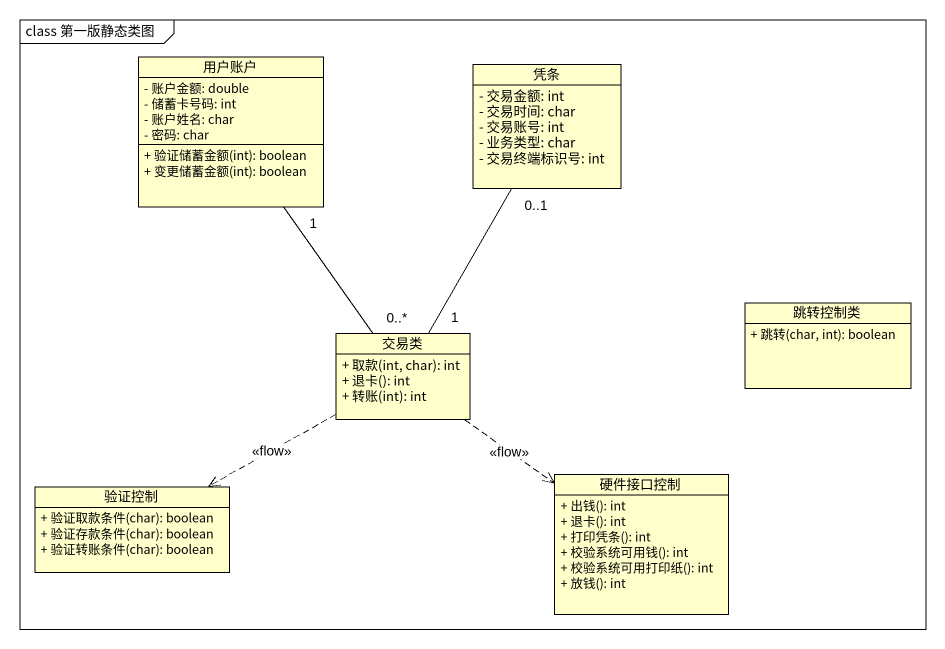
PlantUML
@startuml
mainframe class 第一版静态类图
hide circle
hide empty members
skinparam classAttributeIconSize 0
class 用户账户 {
  - 账户金额: double
  - 储蓄卡号码: int
  - 账户姓名: char
  - 密码: char
  + 验证储蓄金额(int): boolean
  + 变更储蓄金额(int): boolean
}
class 凭条 {
  - 交易金额: int
  - 交易时间: char
  - 交易账号: int
  - 业务类型: char
  - 交易终端标识号: int
}
class 交易类 {
  + 取款(int, char): int
  + 退卡(): int
  + 转账(int): int
}
class 跳转控制类 {
  + 跳转(char, int): boolean
}
class 验证控制 {
  + 验证取款条件(char): boolean
  + 验证存款条件(char): boolean
  + 验证转账条件(char): boolean
}
class 硬件接口控制 {
  + 出钱(): int
  + 退卡(): int
  + 打印凭条(): int
  + 校验系统可用钱(): int
  + 校验系统可用打印纸(): int
  + 放钱(): int
}
用户账户 "1" -- "0..*" 交易类
凭条 "0..1" -- "1" 交易类
交易类 .left.> 验证控制 : <<flow>>
交易类 ..> 硬件接口控制 : <<flow>>
@enduml
